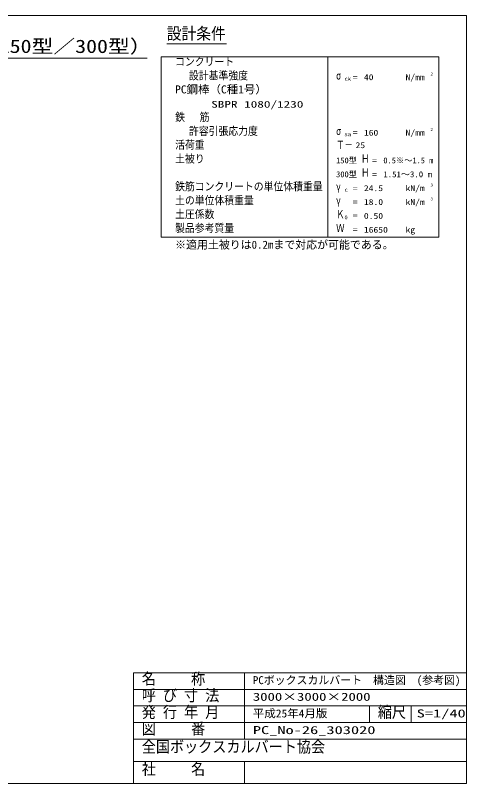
# Model space of a CAD drawing. Units: millimetres on the paper, scale 1:40. Extents: x 18 to 410, y 10 to 287.
# Drawn here: x 247.5 to 410, y 10 to 287 of the extents above; entities that cross this region are included whole.
import ezdxf
from ezdxf.enums import TextEntityAlignment as Align

# ---------------------------------------------------------------- set-up
doc = ezdxf.new("R2010")
doc.units = ezdxf.units.MM
doc.layers.add('0_7', color=7, linetype='Continuous', lineweight=13)
doc.layers.add('Layer7', color=9, linetype='Continuous', lineweight=13)
doc.styles.add('ＭＳ ゴシック', font='')
doc.styles.get('ＭＳ ゴシック').set_extended_font_data('MS Gothic')

msp = doc.modelspace()

# ---------------------------------------------------------------- linework, layer by layer
at = {"layer": '0_7'}
for p, q in [((410, 287), (18, 287)), ((410, 10), (410, 287)), ((290, 10), (290, 50)), ((290, 50), (410, 50)), ((290, 10), (290, 50)), ((290, 50), (410, 50)), ((330, 26), (330, 50)), ((290, 44), (410, 44)), ((290, 38), (410, 38)), ((375, 32), (375, 38)), ((390, 32), (390, 38)), ((290, 32), (410, 32)), ((290, 26), (410, 26)), ((290, 18), (410, 18)), ((330, 10), (330, 18)), ((18, 10), (410, 10))]:
    msp.add_line(p, q, dxfattribs=at)
at = {"layer": 'Layer7'}
for p, q in [((302, 276.767), (323.496, 276.767)), ((294.953, 271.6), (128, 271.6)), ((400, 272), (300, 272)), ((300, 272), (300, 207)), ((360, 207), (360, 272)), ((400, 207), (400, 272)), ((300, 207), (400, 207))]:
    msp.add_line(p, q, dxfattribs=at)

# ---------------------------------------------------------------- texts
at = {"layer": 'Layer7', "style": 'ＭＳ ゴシック'}
for s, height, width, p in [('設計条件', 4.33, 0.9, (302, 277)), ('コンクリート', 2.886, 0.9, (305, 268)), ('設計基準強度', 2.886, 0.9, (310, 263)), ('σ', 2.886, 0.75, (363, 263)), ('N/mm', 2.117, 1.2, (388, 263)), ('2', 1.058, 1.2, (397, 265)), ('ck', 1.443, 1.2, (366, 263)), ('=', 2.117, 1.2, (369, 263)), ('40', 2.117, 1.2, (373, 263)), ('PC鋼棒（C種1号）', 2.886, 1.05, (305, 258)), ('SBPR 1080/1230', 2.405, 1.45, (318, 253)), ('鉄   筋', 2.886, 0.9, (305, 248)), ('許容引張応力度', 2.886, 0.9, (310, 243)), ('σ', 2.886, 0.75, (363, 243)), ('sa', 1.443, 1.2, (366, 243)), ('=', 2.117, 1.2, (369, 243)), ('160', 2.117, 1.2, (373, 243)), ('N/mm', 2.117, 1.2, (388, 243)), ('2', 1.058, 1.2, (397, 245)), ('活荷重', 2.886, 0.9, (305, 238)), ('Ｔ－', 2.886, 0.75, (363, 238)), ('25', 2.117, 1.2, (370, 238.5)), ('土被り', 2.886, 0.9, (305, 233)), ('Ｈ', 2.886, 0.75, (372, 233)), ('=', 2.117, 1.2, (376, 233)), ('Ｈ', 2.886, 0.75, (372, 228)), ('=', 2.117, 1.2, (376, 228)), ('1.51～3.0 m', 2.117, 1.1, (380, 228)), ('鉄筋コンクリートの単位体積重量', 2.886, 0.9, (305, 223)), ('γ', 2.886, 0.75, (363, 223)), ('c', 1.443, 1.2, (366, 223)), ('=', 2.117, 1.2, (369, 223)), ('24.5', 2.117, 1.2, (373, 223)), ('kN/m', 2.117, 1.2, (388, 223)), ('3', 1.058, 1.2, (397, 225)), ('土の単位体積重量', 2.886, 0.9, (305, 218)), ('γ', 2.886, 0.75, (363, 218)), ('=', 2.117, 1.2, (369, 218)), ('18.0', 2.117, 1.2, (373, 218)), ('kN/m', 2.117, 1.2, (388, 218)), ('3', 1.058, 1.2, (397, 220)), ('土圧係数', 2.886, 0.9, (305, 213)), ('Ｋ', 2.886, 0.75, (363, 213)), ('0', 1.443, 1.2, (366, 213)), ('=', 2.117, 1.2, (369, 213)), ('0.50', 2.117, 1.2, (373, 213)), ('製品参考質量', 2.886, 0.9, (305, 208)), ('Ｗ', 2.886, 0.75, (363, 208)), ('16650', 2.117, 1.2, (373, 208)), ('kg', 2.117, 1.2, (388, 208)), ('=', 2.117, 1.2, (369, 208)), ('名     称', 4.137, 0.9, (293, 44.5)), ('呼 び 寸 法', 4.137, 0.9, (293, 38.5)), ('3000×3000×2000', 2.886, 1.35, (333, 39)), ('発 行 年 月', 4.137, 0.9, (293, 32.5)), ('平成25年4月版', 2.886, 1.05, (333, 33)), ('縮尺', 4.137, 0.9, (378, 32.5)), ('S=1/40', 2.886, 1.5, (392, 33)), ('図     番', 4.137, 0.9, (293, 26.5)), ('PC_No-26_303020', 2.886, 1.5, (333, 27)), ('全国ボックスカルバート協会', 4.137, 0.9, (293, 20)), ('社     名', 4.137, 0.9, (293, 12))]:
    msp.add_text(s, height=height, dxfattribs=dict(at, width=width)).set_placement(p, align=Align.BOTTOM_LEFT)
at = {"layer": 'Layer7', "style": 'ＭＳ ゴシック', "width": 1.2}
msp.add_text('PC 3000×3000×2000 構造図（150型／300型）', height=4.811, dxfattribs=at).set_placement((214, 272), align=Align.BOTTOM_CENTER)
at = {"layer": 'Layer7', "style": 'ＭＳ ゴシック'}
for s, height, p in [('150型', 2.117, (363, 233)), ('0.5※～1.5 m', 2.117, (380, 233)), ('300型', 2.117, (363, 228)), ('※適用土被りは0.2mまで対応が可能である。', 2.886, (305, 202)), ('PCボックスカルバート\u3000構造図\u3000(参考図)', 2.886, (333, 45))]:
    msp.add_text(s, height=height, dxfattribs=at).set_placement(p, align=Align.BOTTOM_LEFT)

doc.saveas('drawing.dxf')
